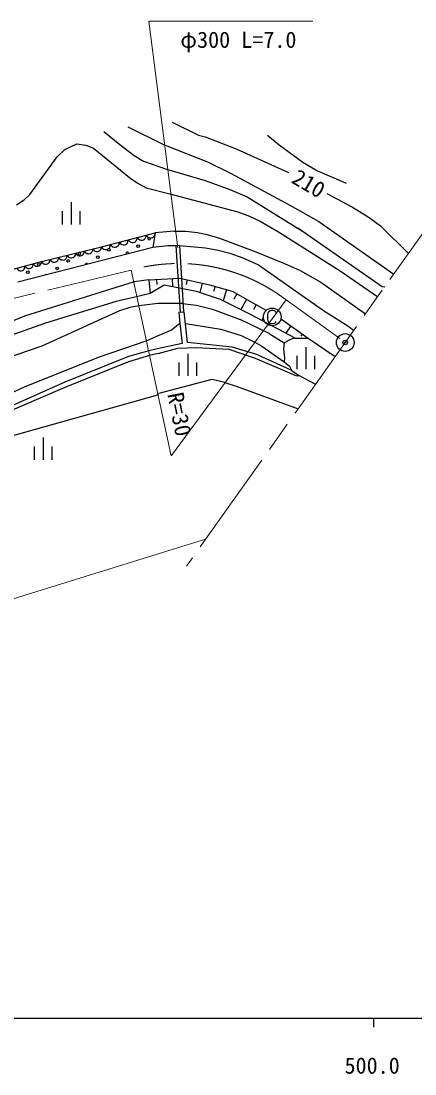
# Model space of a CAD drawing. Units: millimetres, scale not verified. Extents: x 40000 to 680000, y 20000 to 380000.
# Drawn here: x 528202 to 572680, y 198715 to 317433 of the extents above; entities that cross this region are included whole.
import ezdxf
from ezdxf.enums import TextEntityAlignment as Align

# ---------------------------------------------------------------- set-up
doc = ezdxf.new("R2010")
doc.units = ezdxf.units.MM
doc.header["$LTSCALE"] = 1000
doc.header["$PDMODE"] = 32
doc.header["$PDSIZE"] = 500
doc.linetypes.add('CHAIN', pattern=[18.5, 12, -1.5, 3.5, -1.5])
for name, color, linetype, lineweight in [('M-BGD', 7, 'Continuous', 25), ('M-BMK', 2, 'CHAIN', 13), ('M-BMK-SRVR', 3, 'Continuous', 25), ('M-OTRS', 6, 'Continuous', 25), ('M-STR-HTXT', 7, 'Continuous', 13), ('M-TTL-BAND', 7, 'Continuous', 25)]:
    doc.layers.add(name, color=color, linetype=linetype, lineweight=lineweight)
doc.styles.add('ＭＳ ゴシック', font='')
doc.styles.get('ＭＳ ゴシック').set_extended_font_data('MS Gothic')

# ---------------------------------------------------------------- blocks, each defined once
blk = doc.blocks.new('BUHIN48')
at = {"layer": 'M-BGD'}
blk.add_lwpolyline([(48, -602), (183, -545), (295, -464), (418, -336), (479, -198), (513, -53), (498, 134), (441, 272), (359, 398), (217, 505), (94, 565), (-48, 602)], dxfattribs=at)
blk = doc.blocks.new('BUHIN49')
at = {"layer": 'M-BGD'}
blk.add_lwpolyline([(34, -621), (175, -567), (292, -485), (422, -357), (488, -216), (527, -67), (516, 125), (462, 269), (380, 401), (236, 515), (111, 579), (-34, 621)], dxfattribs=at)
blk = doc.blocks.new('BUHIN50')
at = {"layer": 'M-BGD'}
blk.add_lwpolyline([(45, -652), (191, -593), (313, -506), (448, -369), (516, -220), (555, -64), (541, 138), (481, 288), (393, 426), (241, 544), (109, 610), (-45, 652)], dxfattribs=at)
blk = doc.blocks.new('BUHIN60')
at = {"layer": 'M-BGD'}
blk.add_lwpolyline([(-482, 650), (-608, 623), (-710, 553), (-800, 449), (-863, 315), (-908, 75), (-907, -122), (-809, -344), (-659, -493), (-422, -588), (180, -701), (447, -701), (618, -637), (780, -484), (871, -272), (915, -38), (930, 143), (892, 246), (828, 347), (749, 400)], dxfattribs=at)
blk.add_circle((0, 0), 1250, dxfattribs=at)
blk = doc.blocks.new('BUHIN61')
at = {"layer": 'M-OTRS'}
for radius in [62.5, 54.7, 46.9, 39.1, 31.2, 23.4, 15.6, 7.8]:
    blk.add_circle((0, 0), radius, dxfattribs=at)
blk = doc.blocks.new('BUHIN64')
at = {"color": 7, "linetype": 'Continuous', "lineweight": 25}
for p, q in [((-1235, 193), (1235, -193)), ((-99, 1028), (1383, 796)), ((-408, -948), (1075, -1180))]:
    blk.add_line(p, q, dxfattribs=at)

msp = doc.modelspace()

# ---------------------------------------------------------------- linework, layer by layer
at = {"layer": 'M-BGD'}
for p, q in [((540270, 305523), (544292, 303506)), ((545276, 306032), (548256, 304566)), ((537563, 304994), (539345, 303502)), ((548256, 304566), (549003, 304391)), ((549003, 304391), (552507, 303033)), ((556017, 304574), (557335, 303478)), ((532274, 302132), (533141, 302966)), ((533141, 302966), (534493, 303571)), ((534493, 303571), (535502, 303451)), ((535502, 303451), (536397, 303087)), ((536397, 303087), (540435, 299790)), ((539345, 303502), (540990, 302281)), ((544292, 303506), (549259, 301546)), ((552507, 303033), (558411, 300365)), ((557335, 303478), (560002, 301538)), ((529208, 297895), (532274, 302132)), ((540990, 302281), (542022, 301646)), ((542022, 301646), (544642, 300736)), ((549259, 301546), (551838, 300299)), ((544642, 300736), (549007, 299445)), ((560002, 301538), (561593, 300580)), ((561593, 300580), (564918, 299158)), ((540435, 299790), (541300, 299174)), ((541300, 299174), (542342, 298623)), ((549007, 299445), (551784, 298430)), ((551838, 300299), (558567, 296679)), ((542342, 298623), (544993, 297964)), ((551784, 298430), (553731, 297600)), ((562728, 298008), (565615, 296432)), ((527703, 296711), (528540, 297293)), ((528540, 297293), (529208, 297895)), ((544993, 297964), (552680, 295935)), ((553731, 297600), (559972, 293740)), ((552680, 295935), (553984, 295438)), ((558567, 296679), (561842, 294837)), ((565615, 296432), (567521, 295265)), ((553984, 295438), (555194, 294867)), ((555194, 294867), (557270, 293679)), ((561842, 294837), (570289, 288901)), ((567521, 295265), (568776, 294347)), ((537283, 291981), (543355, 293556)), ((543355, 293556), (543070, 291885)), ((545508, 293725), (543355, 293556)), ((545508, 293725), (546789, 293742)), ((546789, 293742), (548133, 293581)), ((548133, 293581), (549216, 293365)), ((549216, 293365), (550615, 292942)), ((557270, 293679), (564244, 289262)), ((559452, 294101), (568979, 287501)), ((568776, 294347), (571942, 291225)), ((544802, 292103), (543070, 291885)), ((545684, 292096), (544802, 292103)), ((546083, 292121), (545684, 292096)), ((545684, 292096), (546152, 284621)), ((546083, 292121), (549035, 291852)), ((546083, 292121), (546551, 284646)), ((550615, 292942), (554698, 291429)), ((543070, 291885), (527852, 287995)), ((530518, 290319), (537283, 291981)), ((549035, 291852), (550454, 291597)), ((550454, 291597), (551779, 291267)), ((551779, 291267), (553252, 290750)), ((554698, 291429), (557949, 290102)), ((523994, 288543), (530518, 290319)), ((553252, 290750), (555031, 289940)), ((555031, 289940), (562346, 284800)), ((557949, 290102), (559728, 289291)), ((559728, 289291), (562045, 287991)), ((564244, 289262), (568468, 286340)), ((540989, 288041), (528585, 284155)), ((542636, 288270), (540989, 288041)), ((542636, 288270), (546127, 288452)), ((542636, 288270), (542792, 286716)), ((544351, 287638), (542792, 286716)), ((543509, 288315), (543539, 287746)), ((548021, 286943), (544351, 287638)), ((545255, 288407), (545304, 287458)), ((546127, 288452), (549476, 287706)), ((546964, 288266), (546844, 287727)), ((548639, 287893), (548398, 286814)), ((549476, 287706), (552032, 286974)), ((550115, 287523), (549946, 286934)), ((562045, 287991), (567109, 284428)), ((568979, 287501), (569269, 287466)), ((541386, 286373), (538932, 285815)), ((542792, 286716), (541386, 286373)), ((550724, 286022), (548021, 286943)), ((551393, 287157), (551025, 285874)), ((552032, 286974), (555307, 285132)), ((552578, 286667), (552236, 286058)), ((538932, 285815), (530963, 283359)), ((540468, 285119), (539315, 284746)), ((541517, 285334), (540468, 285119)), ((543680, 285587), (541517, 285334)), ((546410, 285601), (543680, 285587)), ((546410, 285601), (548007, 285409)), ((548007, 285409), (549827, 284936)), ((549827, 284936), (552930, 283796)), ((554187, 284327), (550724, 286022)), ((553669, 286053), (553020, 284898)), ((554761, 285439), (554454, 284893)), ((555307, 285132), (555832, 284821)), ((528585, 284155), (527328, 283624)), ((539315, 284746), (530566, 280763)), ((546037, 284622), (546638, 284650)), ((546037, 284622), (546138, 283331)), ((546989, 281183), (546638, 284650)), ((556236, 282207), (552930, 283796)), ((559158, 281685), (554187, 284327)), ((555536, 283976), (555372, 283698)), ((557628, 283804), (560607, 281683)), ((562346, 284800), (565201, 283008)), ((530963, 283359), (519924, 279480)), ((545197, 282591), (543489, 281858)), ((546138, 283331), (545197, 282591)), ((546138, 283331), (546380, 281085)), ((546757, 283328), (550751, 282693)), ((550751, 282693), (553055, 281991)), ((558014, 283528), (560607, 281683)), ((558663, 283067), (558085, 282256)), ((565201, 283008), (565760, 282531)), ((542409, 281390), (536895, 279493)), ((543489, 281858), (542409, 281390)), ((553055, 281991), (554581, 281210)), ((556236, 282207), (557900, 281154)), ((558717, 281568), (557900, 281154)), ((559158, 281685), (558717, 281568)), ((559158, 281685), (560607, 281683)), ((559959, 282144), (559795, 281914)), ((560607, 281683), (563683, 279609)), ((530566, 280763), (526478, 279377)), ((542615, 280257), (540318, 279594)), ((543579, 280482), (542615, 280257)), ((546380, 281085), (543579, 280482)), ((543687, 279958), (545890, 280547)), ((545890, 280547), (548032, 280632)), ((552043, 280663), (546989, 281183)), ((548032, 280632), (551676, 280451)), ((551676, 280451), (554622, 279415)), ((554925, 279806), (552043, 280663)), ((554581, 281210), (555382, 280774)), ((555382, 280774), (557900, 279022)), ((557900, 281154), (557820, 280482)), ((557820, 280482), (557951, 279443)), ((536895, 279493), (528563, 276142)), ((540318, 279594), (533150, 276701)), ((540332, 278996), (533163, 276103)), ((542722, 279733), (540332, 278996)), ((543687, 279958), (542722, 279733)), ((554622, 279415), (559287, 277442)), ((554925, 279806), (558725, 278071)), ((557951, 279443), (557900, 279022)), ((557900, 279022), (558523, 278521)), ((558523, 278521), (558725, 278071)), ((558725, 278071), (558957, 277872)), ((558957, 277872), (559589, 277456)), ((533150, 276701), (525679, 273418)), ((549730, 277017), (543742, 275432)), ((551223, 276668), (549730, 277017)), ((551223, 276668), (552622, 276244)), ((559287, 277442), (559589, 277456)), ((559589, 277456), (561462, 276486)), ((528563, 276142), (520444, 272426)), ((533163, 276103), (525524, 272840)), ((543637, 275274), (543742, 275432)), ((552622, 276244), (559479, 273696)), ((512932, 266675), (543637, 275274))]:
    msp.add_line(p, q, dxfattribs=at)
for centre in [(541437, 292057), (542684, 292890), (536863, 290802), (538110, 291636), (530208, 289961), (532288, 289547), (533535, 290381), (528961, 289127)]:
    msp.add_circle(centre, 150, dxfattribs=at)
for centre, start, end in [((539357, 292470), 176.01308, 33.06164), ((534782, 291215), 114.70916, 92.89597), ((540191, 291223), 345.89421, 222.78349), ((535616, 289968), 18.59085, 190.08685), ((531042, 288714), 52.99139, 155.68631)]:
    msp.add_arc(centre, 150, start, end, dxfattribs=at)
at = {"layer": 'M-BMK'}
for p, q in [((576812, 298074), (546866, 255957)), ((513239, 282754), (540636, 289363)), ((558139, 285986), (564195, 281624))]:
    msp.add_line(p, q, dxfattribs=at)
msp.add_arc((545996, 270094), 20000, 52.61725, 105.5448, dxfattribs=at)
at = {"layer": 'M-BMK-SRVR'}
for radius in [1000, 30]:
    msp.add_circle((564804, 281186), radius, dxfattribs=at)
at = {"layer": 'M-OTRS'}
msp.add_point((564803, 281186), dxfattribs=at)
at = {"layer": 'M-STR-HTXT'}
for p, q in [((542635, 317433), (561144, 317433)), ((545888, 291853), (542635, 317433)), ((540636, 289363), (545167, 268427)), ((545206, 268435), (558139, 285986)), ((549030, 259002), (509704, 246852))]:
    msp.add_line(p, q, dxfattribs=at)
at = {"layer": 'M-TTL-BAND'}
for p, q in [((40000, 205000), (579000, 205000)), ((568000, 205000), (568000, 204000))]:
    msp.add_line(p, q, dxfattribs=at)

# ---------------------------------------------------------------- block references
at = {"xscale": 0.8, "yscale": 0.8, "rotation": 280.63}
for name, p in [('BUHIN50', (541837, 293162)), ('BUHIN50', (542849, 293425)), ('BUHIN50', (537789, 292112)), ('BUHIN50', (538801, 292375)), ('BUHIN50', (539813, 292637)), ('BUHIN50', (540825, 292900)), ('BUHIN49', (532934, 290913)), ('BUHIN49', (533901, 291150)), ('BUHIN49', (534867, 291388)), ('BUHIN49', (535833, 291625)), ('BUHIN49', (536800, 291862)), ('BUHIN48', (528188, 289685)), ('BUHIN48', (529120, 289939)), ('BUHIN48', (530052, 290192)), ('BUHIN49', (531001, 290438)), ('BUHIN49', (531968, 290675)), ('BUHIN60', (556561, 284070)), ('BUHIN61', (564804, 281186))]:
    msp.add_blockref(name, p, dxfattribs=at)
at = {"layer": 'M-BGD', "rotation": 278.87875}
for p in [(533852, 295745), (560344, 279417), (547026, 278674), (530697, 269211)]:
    msp.add_blockref('BUHIN64', p, dxfattribs=at)

# ---------------------------------------------------------------- texts
at = {"layer": 'M-BGD', "style": 'ＭＳ ゴシック'}
msp.add_text('210', height=1833, rotation=329.7, dxfattribs=at).set_placement((558328, 298797), align=Align.BOTTOM_LEFT)
at = {"layer": 'M-STR-HTXT', "style": 'ＭＳ ゴシック'}
msp.add_text('φ300 L=7.0', height=1833, dxfattribs=at).set_placement((546179, 313862), align=Align.BOTTOM_LEFT)
msp.add_text('R=30', height=1833, rotation=281.2, dxfattribs=at).set_placement((544172, 275263), align=Align.BOTTOM_LEFT)
at = {"layer": 'M-TTL-BAND', "style": 'ＭＳ ゴシック'}
msp.add_text('500.0', height=1833, dxfattribs=at).set_placement((567844, 198195), align=Align.BOTTOM_CENTER)

doc.saveas('drawing.dxf')
